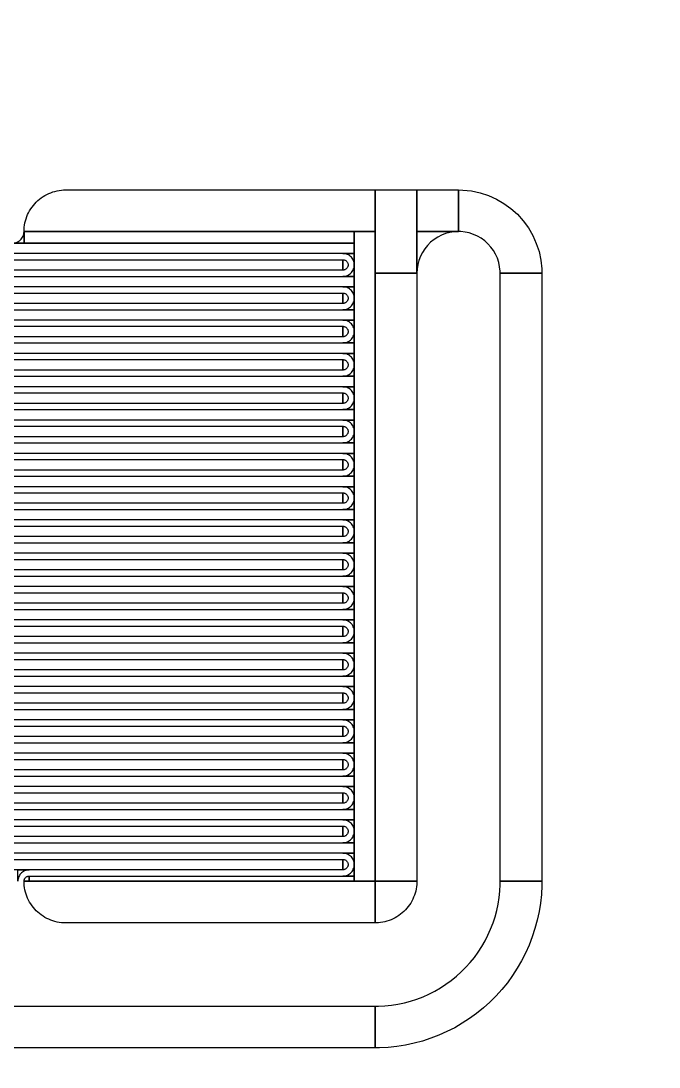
# Model space of a CAD drawing. Extents: x -50000 to 50000, y -50000 to 50000.
# Drawn here: x -39900 to -39594, y -17798 to -17296 of the extents above; entities that cross this region are included whole.
import ezdxf

# ---------------------------------------------------------------- set-up
doc = ezdxf.new("R2010")
doc.units = 0
doc.layers.add('FRAME', color=14, linetype='CONTINUOUS')
doc.layers.add('XOR4', color=17, linetype='CONTINUOUS')

# ---------------------------------------------------------------- blocks, each defined once
blk = doc.blocks.new('CHIP_RESONATOR')
at = {"layer": 'XOR4'}
for points in [[(3201.5, 4103), (3201.527, 4104.047), (3201.61, 4105.091), (3201.746, 4106.129), (3201.937, 4107.158), (3202.181, 4108.176), (3202.479, 4109.18), (3202.828, 4110.167), (3203.229, 4111.135), (3203.68, 4112.08), (3204.179, 4113), (3204.727, 4113.893), (3205.32, 4114.756), (3205.957, 4115.586), (3206.637, 4116.383), (3207.358, 4117.142), (3208.117, 4117.863), (3208.914, 4118.543), (3209.744, 4119.18), (3210.607, 4119.773), (3211.5, 4120.321), (3212.42, 4120.82), (3213.365, 4121.271), (3214.333, 4121.672), (3215.32, 4122.021), (3216.324, 4122.319), (3217.342, 4122.563), (3218.371, 4122.754), (3219.409, 4122.89), (3220.453, 4122.973), (3221.5, 4123), (3370, 4123), (3370, 4103)], [(3370, 4083), (3370, 4123), (3390, 4123), (3390, 4083)], [(3390, 4103), (3390, 4123), (3410, 4123), (3410, 4103)], [(3430, 4083), (3429.973, 4084.047), (3429.754, 4086.129), (3429.319, 4088.176), (3428.672, 4090.167), (3427.82, 4092.08), (3426.773, 4093.893), (3425.543, 4095.586), (3424.142, 4097.142), (3422.586, 4098.543), (3420.893, 4099.773), (3419.08, 4100.82), (3417.167, 4101.672), (3415.176, 4102.319), (3413.129, 4102.754), (3411.047, 4102.973), (3410, 4103), (3410, 4123), (3412.093, 4122.945), (3416.257, 4122.508), (3420.353, 4121.637), (3424.335, 4120.343), (3428.16, 4118.64), (3431.786, 4116.547), (3435.173, 4114.086), (3438.284, 4111.284), (3441.086, 4108.173), (3443.547, 4104.786), (3445.64, 4101.16), (3447.343, 4097.335), (3448.637, 4093.353), (3449.508, 4089.257), (3449.945, 4085.093), (3450, 4083)], [(3196, 4097.5), (3196.575, 4097.53), (3197.144, 4097.62), (3197.7, 4097.769), (3198.237, 4097.975), (3198.75, 4098.237), (3199.233, 4098.55), (3199.68, 4098.913), (3200.087, 4099.32), (3200.45, 4099.767), (3200.763, 4100.25), (3201.025, 4100.763), (3201.231, 4101.3), (3201.38, 4101.856), (3201.47, 4102.425), (3201.5, 4103), (3201.5, 4097.5)], [(3201.5, 4097.5), (3201.5, 4103), (3360, 4103), (3360, 4097.5)], [(3360, 3791), (3360, 4103), (3370, 4103), (3370, 3791)], [(3390, 4083), (3390, 4103), (3410, 4103), (3407.909, 4102.89), (3405.842, 4102.563), (3403.82, 4102.021), (3401.865, 4101.271), (3400, 4100.321), (3398.244, 4099.18), (3396.617, 4097.863), (3395.137, 4096.383), (3393.82, 4094.756), (3392.679, 4093), (3391.729, 4091.135), (3390.979, 4089.18), (3390.437, 4087.158), (3390.11, 4085.091)], [(3045.5, 4092.5), (3045.5, 4097.5), (3360, 4097.5), (3360, 4092.5)], [(3040, 4084.5), (3040, 4089.5), (3354.5, 4089.5), (3354.5, 4084.5)], [(3360, 4087), (3359.97, 4087.575), (3359.88, 4088.144), (3359.731, 4088.7), (3359.525, 4089.237), (3359.263, 4089.75), (3358.95, 4090.233), (3358.587, 4090.68), (3358.18, 4091.087), (3357.733, 4091.45), (3357.25, 4091.763), (3356.737, 4092.025), (3356.2, 4092.231), (3355.644, 4092.38), (3355.075, 4092.47), (3354.5, 4092.5), (3360, 4092.5)], [(3354.5, 4084.5), (3354.5, 4089.5), (3354.631, 4089.497), (3354.891, 4089.469), (3355.147, 4089.415), (3355.396, 4089.334), (3355.635, 4089.228), (3355.862, 4089.097), (3356.073, 4088.943), (3356.268, 4088.768), (3356.443, 4088.573), (3356.597, 4088.362), (3356.728, 4088.135), (3356.834, 4087.896), (3356.915, 4087.647), (3356.969, 4087.391), (3356.997, 4087.131), (3356.997, 4086.869), (3356.969, 4086.609), (3356.915, 4086.353), (3356.834, 4086.104), (3356.728, 4085.865), (3356.597, 4085.638), (3356.443, 4085.427), (3356.268, 4085.232), (3356.073, 4085.057), (3355.862, 4084.903), (3355.635, 4084.772), (3355.396, 4084.666), (3355.147, 4084.585), (3354.891, 4084.531), (3354.631, 4084.503)], [(3354.5, 4081.5), (3355.075, 4081.53), (3355.644, 4081.62), (3356.2, 4081.769), (3356.737, 4081.975), (3357.25, 4082.237), (3357.733, 4082.55), (3358.18, 4082.913), (3358.587, 4083.32), (3358.95, 4083.767), (3359.263, 4084.25), (3359.525, 4084.763), (3359.731, 4085.3), (3359.88, 4085.856), (3359.97, 4086.425), (3360, 4087), (3360, 4081.5)], [(3045.5, 4076.5), (3045.5, 4081.5), (3360, 4081.5), (3360, 4076.5)], [(3370, 3791), (3370, 4083), (3390, 4083), (3390, 3791)], [(3430, 3791), (3430, 4083), (3450, 4083), (3450, 3791)], [(3360, 4071), (3359.97, 4071.575), (3359.88, 4072.144), (3359.731, 4072.7), (3359.525, 4073.237), (3359.263, 4073.75), (3358.95, 4074.233), (3358.587, 4074.68), (3358.18, 4075.087), (3357.733, 4075.45), (3357.25, 4075.763), (3356.737, 4076.025), (3356.2, 4076.231), (3355.644, 4076.38), (3355.075, 4076.47), (3354.5, 4076.5), (3360, 4076.5)], [(3040, 4068.5), (3040, 4073.5), (3354.5, 4073.5), (3354.5, 4068.5)], [(3354.5, 4068.5), (3354.5, 4073.5), (3354.631, 4073.497), (3354.891, 4073.469), (3355.147, 4073.415), (3355.396, 4073.334), (3355.635, 4073.228), (3355.862, 4073.097), (3356.073, 4072.943), (3356.268, 4072.768), (3356.443, 4072.573), (3356.597, 4072.362), (3356.728, 4072.135), (3356.834, 4071.896), (3356.915, 4071.647), (3356.969, 4071.391), (3356.997, 4071.131), (3356.997, 4070.869), (3356.969, 4070.609), (3356.915, 4070.353), (3356.834, 4070.104), (3356.728, 4069.865), (3356.597, 4069.638), (3356.443, 4069.427), (3356.268, 4069.232), (3356.073, 4069.057), (3355.862, 4068.903), (3355.635, 4068.772), (3355.396, 4068.666), (3355.147, 4068.585), (3354.891, 4068.531), (3354.631, 4068.503)], [(3354.5, 4065.5), (3355.075, 4065.53), (3355.644, 4065.62), (3356.2, 4065.769), (3356.737, 4065.975), (3357.25, 4066.237), (3357.733, 4066.55), (3358.18, 4066.913), (3358.587, 4067.32), (3358.95, 4067.767), (3359.263, 4068.25), (3359.525, 4068.763), (3359.731, 4069.3), (3359.88, 4069.856), (3359.97, 4070.425), (3360, 4071), (3360, 4065.5)], [(3045.5, 4060.5), (3045.5, 4065.5), (3360, 4065.5), (3360, 4060.5)], [(3360, 4055), (3359.97, 4055.575), (3359.88, 4056.144), (3359.731, 4056.7), (3359.525, 4057.237), (3359.263, 4057.75), (3358.95, 4058.233), (3358.587, 4058.68), (3358.18, 4059.087), (3357.733, 4059.45), (3357.25, 4059.763), (3356.737, 4060.025), (3356.2, 4060.231), (3355.644, 4060.38), (3355.075, 4060.47), (3354.5, 4060.5), (3360, 4060.5)], [(3040, 4052.5), (3040, 4057.5), (3354.5, 4057.5), (3354.5, 4052.5)], [(3354.5, 4052.5), (3354.5, 4057.5), (3354.631, 4057.497), (3354.891, 4057.469), (3355.147, 4057.415), (3355.396, 4057.334), (3355.635, 4057.228), (3355.862, 4057.097), (3356.073, 4056.943), (3356.268, 4056.768), (3356.443, 4056.573), (3356.597, 4056.362), (3356.728, 4056.135), (3356.834, 4055.896), (3356.915, 4055.647), (3356.969, 4055.391), (3356.997, 4055.131), (3356.997, 4054.869), (3356.969, 4054.609), (3356.915, 4054.353), (3356.834, 4054.104), (3356.728, 4053.865), (3356.597, 4053.638), (3356.443, 4053.427), (3356.268, 4053.232), (3356.073, 4053.057), (3355.862, 4052.903), (3355.635, 4052.772), (3355.396, 4052.666), (3355.147, 4052.585), (3354.891, 4052.531), (3354.631, 4052.503)], [(3354.5, 4049.5), (3355.075, 4049.53), (3355.644, 4049.62), (3356.2, 4049.769), (3356.737, 4049.975), (3357.25, 4050.237), (3357.733, 4050.55), (3358.18, 4050.913), (3358.587, 4051.32), (3358.95, 4051.767), (3359.263, 4052.25), (3359.525, 4052.763), (3359.731, 4053.3), (3359.88, 4053.856), (3359.97, 4054.425), (3360, 4055), (3360, 4049.5)], [(3045.5, 4044.5), (3045.5, 4049.5), (3360, 4049.5), (3360, 4044.5)], [(3360, 4039), (3359.97, 4039.575), (3359.88, 4040.144), (3359.731, 4040.7), (3359.525, 4041.237), (3359.263, 4041.75), (3358.95, 4042.233), (3358.587, 4042.68), (3358.18, 4043.087), (3357.733, 4043.45), (3357.25, 4043.763), (3356.737, 4044.025), (3356.2, 4044.231), (3355.644, 4044.38), (3355.075, 4044.47), (3354.5, 4044.5), (3360, 4044.5)], [(3040, 4036.5), (3040, 4041.5), (3354.5, 4041.5), (3354.5, 4036.5)], [(3354.5, 4036.5), (3354.5, 4041.5), (3354.631, 4041.497), (3354.891, 4041.469), (3355.147, 4041.415), (3355.396, 4041.334), (3355.635, 4041.228), (3355.862, 4041.097), (3356.073, 4040.943), (3356.268, 4040.768), (3356.443, 4040.573), (3356.597, 4040.362), (3356.728, 4040.135), (3356.834, 4039.896), (3356.915, 4039.647), (3356.969, 4039.391), (3356.997, 4039.131), (3356.997, 4038.869), (3356.969, 4038.609), (3356.915, 4038.353), (3356.834, 4038.104), (3356.728, 4037.865), (3356.597, 4037.638), (3356.443, 4037.427), (3356.268, 4037.232), (3356.073, 4037.057), (3355.862, 4036.903), (3355.635, 4036.772), (3355.396, 4036.666), (3355.147, 4036.585), (3354.891, 4036.531), (3354.631, 4036.503)], [(3354.5, 4033.5), (3355.075, 4033.53), (3355.644, 4033.62), (3356.2, 4033.769), (3356.737, 4033.975), (3357.25, 4034.237), (3357.733, 4034.55), (3358.18, 4034.913), (3358.587, 4035.32), (3358.95, 4035.767), (3359.263, 4036.25), (3359.525, 4036.763), (3359.731, 4037.3), (3359.88, 4037.856), (3359.97, 4038.425), (3360, 4039), (3360, 4033.5)], [(3045.5, 4028.5), (3045.5, 4033.5), (3360, 4033.5), (3360, 4028.5)], [(3040, 4020.5), (3040, 4025.5), (3354.5, 4025.5), (3354.5, 4020.5)], [(3360, 4023), (3359.97, 4023.575), (3359.88, 4024.144), (3359.731, 4024.7), (3359.525, 4025.237), (3359.263, 4025.75), (3358.95, 4026.233), (3358.587, 4026.68), (3358.18, 4027.087), (3357.733, 4027.45), (3357.25, 4027.763), (3356.737, 4028.025), (3356.2, 4028.231), (3355.644, 4028.38), (3355.075, 4028.47), (3354.5, 4028.5), (3360, 4028.5)], [(3354.5, 4020.5), (3354.5, 4025.5), (3354.631, 4025.497), (3354.891, 4025.469), (3355.147, 4025.415), (3355.396, 4025.334), (3355.635, 4025.228), (3355.862, 4025.097), (3356.073, 4024.943), (3356.268, 4024.768), (3356.443, 4024.573), (3356.597, 4024.362), (3356.728, 4024.135), (3356.834, 4023.896), (3356.915, 4023.647), (3356.969, 4023.391), (3356.997, 4023.131), (3356.997, 4022.869), (3356.969, 4022.609), (3356.915, 4022.353), (3356.834, 4022.104), (3356.728, 4021.865), (3356.597, 4021.638), (3356.443, 4021.427), (3356.268, 4021.232), (3356.073, 4021.057), (3355.862, 4020.903), (3355.635, 4020.772), (3355.396, 4020.666), (3355.147, 4020.585), (3354.891, 4020.531), (3354.631, 4020.503)], [(3354.5, 4017.5), (3355.075, 4017.53), (3355.644, 4017.62), (3356.2, 4017.769), (3356.737, 4017.975), (3357.25, 4018.237), (3357.733, 4018.55), (3358.18, 4018.913), (3358.587, 4019.32), (3358.95, 4019.767), (3359.263, 4020.25), (3359.525, 4020.763), (3359.731, 4021.3), (3359.88, 4021.856), (3359.97, 4022.425), (3360, 4023), (3360, 4017.5)], [(3045.5, 4012.5), (3045.5, 4017.5), (3360, 4017.5), (3360, 4012.5)], [(3040, 4004.5), (3040, 4009.5), (3354.5, 4009.5), (3354.5, 4004.5)], [(3360, 4007), (3359.97, 4007.575), (3359.88, 4008.144), (3359.731, 4008.7), (3359.525, 4009.237), (3359.263, 4009.75), (3358.95, 4010.233), (3358.587, 4010.68), (3358.18, 4011.087), (3357.733, 4011.45), (3357.25, 4011.763), (3356.737, 4012.025), (3356.2, 4012.231), (3355.644, 4012.38), (3355.075, 4012.47), (3354.5, 4012.5), (3360, 4012.5)], [(3354.5, 4004.5), (3354.5, 4009.5), (3354.631, 4009.497), (3354.891, 4009.469), (3355.147, 4009.415), (3355.396, 4009.334), (3355.635, 4009.228), (3355.862, 4009.097), (3356.073, 4008.943), (3356.268, 4008.768), (3356.443, 4008.573), (3356.597, 4008.362), (3356.728, 4008.135), (3356.834, 4007.896), (3356.915, 4007.647), (3356.969, 4007.391), (3356.997, 4007.131), (3356.997, 4006.869), (3356.969, 4006.609), (3356.915, 4006.353), (3356.834, 4006.104), (3356.728, 4005.865), (3356.597, 4005.638), (3356.443, 4005.427), (3356.268, 4005.232), (3356.073, 4005.057), (3355.862, 4004.903), (3355.635, 4004.772), (3355.396, 4004.666), (3355.147, 4004.585), (3354.891, 4004.531), (3354.631, 4004.503)], [(3354.5, 4001.5), (3355.075, 4001.53), (3355.644, 4001.62), (3356.2, 4001.769), (3356.737, 4001.975), (3357.25, 4002.237), (3357.733, 4002.55), (3358.18, 4002.913), (3358.587, 4003.32), (3358.95, 4003.767), (3359.263, 4004.25), (3359.525, 4004.763), (3359.731, 4005.3), (3359.88, 4005.856), (3359.97, 4006.425), (3360, 4007), (3360, 4001.5)], [(3045.5, 3996.5), (3045.5, 4001.5), (3360, 4001.5), (3360, 3996.5)], [(3360, 3991), (3359.97, 3991.575), (3359.88, 3992.144), (3359.731, 3992.7), (3359.525, 3993.237), (3359.263, 3993.75), (3358.95, 3994.233), (3358.587, 3994.68), (3358.18, 3995.087), (3357.733, 3995.45), (3357.25, 3995.763), (3356.737, 3996.025), (3356.2, 3996.231), (3355.644, 3996.38), (3355.075, 3996.47), (3354.5, 3996.5), (3360, 3996.5)], [(3040, 3988.5), (3040, 3993.5), (3354.5, 3993.5), (3354.5, 3988.5)], [(3354.5, 3988.5), (3354.5, 3993.5), (3354.631, 3993.497), (3354.891, 3993.469), (3355.147, 3993.415), (3355.396, 3993.334), (3355.635, 3993.228), (3355.862, 3993.097), (3356.073, 3992.943), (3356.268, 3992.768), (3356.443, 3992.573), (3356.597, 3992.362), (3356.728, 3992.135), (3356.834, 3991.896), (3356.915, 3991.647), (3356.969, 3991.391), (3356.997, 3991.131), (3356.997, 3990.869), (3356.969, 3990.609), (3356.915, 3990.353), (3356.834, 3990.104), (3356.728, 3989.865), (3356.597, 3989.638), (3356.443, 3989.427), (3356.268, 3989.232), (3356.073, 3989.057), (3355.862, 3988.903), (3355.635, 3988.772), (3355.396, 3988.666), (3355.147, 3988.585), (3354.891, 3988.531), (3354.631, 3988.503)], [(3354.5, 3985.5), (3355.075, 3985.53), (3355.644, 3985.62), (3356.2, 3985.769), (3356.737, 3985.975), (3357.25, 3986.237), (3357.733, 3986.55), (3358.18, 3986.913), (3358.587, 3987.32), (3358.95, 3987.767), (3359.263, 3988.25), (3359.525, 3988.763), (3359.731, 3989.3), (3359.88, 3989.856), (3359.97, 3990.425), (3360, 3991), (3360, 3985.5)], [(3045.5, 3980.5), (3045.5, 3985.5), (3360, 3985.5), (3360, 3980.5)], [(3360, 3975), (3359.97, 3975.575), (3359.88, 3976.144), (3359.731, 3976.7), (3359.525, 3977.237), (3359.263, 3977.75), (3358.95, 3978.233), (3358.587, 3978.68), (3358.18, 3979.087), (3357.733, 3979.45), (3357.25, 3979.763), (3356.737, 3980.025), (3356.2, 3980.231), (3355.644, 3980.38), (3355.075, 3980.47), (3354.5, 3980.5), (3360, 3980.5)], [(3040, 3972.5), (3040, 3977.5), (3354.5, 3977.5), (3354.5, 3972.5)], [(3354.5, 3972.5), (3354.5, 3977.5), (3354.631, 3977.497), (3354.891, 3977.469), (3355.147, 3977.415), (3355.396, 3977.334), (3355.635, 3977.228), (3355.862, 3977.097), (3356.073, 3976.943), (3356.268, 3976.768), (3356.443, 3976.573), (3356.597, 3976.362), (3356.728, 3976.135), (3356.834, 3975.896), (3356.915, 3975.647), (3356.969, 3975.391), (3356.997, 3975.131), (3356.997, 3974.869), (3356.969, 3974.609), (3356.915, 3974.353), (3356.834, 3974.104), (3356.728, 3973.865), (3356.597, 3973.638), (3356.443, 3973.427), (3356.268, 3973.232), (3356.073, 3973.057), (3355.862, 3972.903), (3355.635, 3972.772), (3355.396, 3972.666), (3355.147, 3972.585), (3354.891, 3972.531), (3354.631, 3972.503)], [(3354.5, 3969.5), (3355.075, 3969.53), (3355.644, 3969.62), (3356.2, 3969.769), (3356.737, 3969.975), (3357.25, 3970.237), (3357.733, 3970.55), (3358.18, 3970.913), (3358.587, 3971.32), (3358.95, 3971.767), (3359.263, 3972.25), (3359.525, 3972.763), (3359.731, 3973.3), (3359.88, 3973.856), (3359.97, 3974.425), (3360, 3975), (3360, 3969.5)], [(3045.5, 3964.5), (3045.5, 3969.5), (3360, 3969.5), (3360, 3964.5)], [(3360, 3959), (3359.97, 3959.575), (3359.88, 3960.144), (3359.731, 3960.7), (3359.525, 3961.237), (3359.263, 3961.75), (3358.95, 3962.233), (3358.587, 3962.68), (3358.18, 3963.087), (3357.733, 3963.45), (3357.25, 3963.763), (3356.737, 3964.025), (3356.2, 3964.231), (3355.644, 3964.38), (3355.075, 3964.47), (3354.5, 3964.5), (3360, 3964.5)], [(3040, 3956.5), (3040, 3961.5), (3354.5, 3961.5), (3354.5, 3956.5)], [(3354.5, 3956.5), (3354.5, 3961.5), (3354.631, 3961.497), (3354.891, 3961.469), (3355.147, 3961.415), (3355.396, 3961.334), (3355.635, 3961.228), (3355.862, 3961.097), (3356.073, 3960.943), (3356.268, 3960.768), (3356.443, 3960.573), (3356.597, 3960.362), (3356.728, 3960.135), (3356.834, 3959.896), (3356.915, 3959.647), (3356.969, 3959.391), (3356.997, 3959.131), (3356.997, 3958.869), (3356.969, 3958.609), (3356.915, 3958.353), (3356.834, 3958.104), (3356.728, 3957.865), (3356.597, 3957.638), (3356.443, 3957.427), (3356.268, 3957.232), (3356.073, 3957.057), (3355.862, 3956.903), (3355.635, 3956.772), (3355.396, 3956.666), (3355.147, 3956.585), (3354.891, 3956.531), (3354.631, 3956.503)], [(3354.5, 3953.5), (3355.075, 3953.53), (3355.644, 3953.62), (3356.2, 3953.769), (3356.737, 3953.975), (3357.25, 3954.237), (3357.733, 3954.55), (3358.18, 3954.913), (3358.587, 3955.32), (3358.95, 3955.767), (3359.263, 3956.25), (3359.525, 3956.763), (3359.731, 3957.3), (3359.88, 3957.856), (3359.97, 3958.425), (3360, 3959), (3360, 3953.5)], [(3045.5, 3948.5), (3045.5, 3953.5), (3360, 3953.5), (3360, 3948.5)], [(3040, 3940.5), (3040, 3945.5), (3354.5, 3945.5), (3354.5, 3940.5)], [(3360, 3943), (3359.97, 3943.575), (3359.88, 3944.144), (3359.731, 3944.7), (3359.525, 3945.237), (3359.263, 3945.75), (3358.95, 3946.233), (3358.587, 3946.68), (3358.18, 3947.087), (3357.733, 3947.45), (3357.25, 3947.763), (3356.737, 3948.025), (3356.2, 3948.231), (3355.644, 3948.38), (3355.075, 3948.47), (3354.5, 3948.5), (3360, 3948.5)], [(3354.5, 3940.5), (3354.5, 3945.5), (3354.631, 3945.497), (3354.891, 3945.469), (3355.147, 3945.415), (3355.396, 3945.334), (3355.635, 3945.228), (3355.862, 3945.097), (3356.073, 3944.943), (3356.268, 3944.768), (3356.443, 3944.573), (3356.597, 3944.362), (3356.728, 3944.135), (3356.834, 3943.896), (3356.915, 3943.647), (3356.969, 3943.391), (3356.997, 3943.131), (3356.997, 3942.869), (3356.969, 3942.609), (3356.915, 3942.353), (3356.834, 3942.104), (3356.728, 3941.865), (3356.597, 3941.638), (3356.443, 3941.427), (3356.268, 3941.232), (3356.073, 3941.057), (3355.862, 3940.903), (3355.635, 3940.772), (3355.396, 3940.666), (3355.147, 3940.585), (3354.891, 3940.531), (3354.631, 3940.503)], [(3354.5, 3937.5), (3355.075, 3937.53), (3355.644, 3937.62), (3356.2, 3937.769), (3356.737, 3937.975), (3357.25, 3938.237), (3357.733, 3938.55), (3358.18, 3938.913), (3358.587, 3939.32), (3358.95, 3939.767), (3359.263, 3940.25), (3359.525, 3940.763), (3359.731, 3941.3), (3359.88, 3941.856), (3359.97, 3942.425), (3360, 3943), (3360, 3937.5)], [(3045.5, 3932.5), (3045.5, 3937.5), (3360, 3937.5), (3360, 3932.5)], [(3040, 3924.5), (3040, 3929.5), (3354.5, 3929.5), (3354.5, 3924.5)], [(3360, 3927), (3359.97, 3927.575), (3359.88, 3928.144), (3359.731, 3928.7), (3359.525, 3929.237), (3359.263, 3929.75), (3358.95, 3930.233), (3358.587, 3930.68), (3358.18, 3931.087), (3357.733, 3931.45), (3357.25, 3931.763), (3356.737, 3932.025), (3356.2, 3932.231), (3355.644, 3932.38), (3355.075, 3932.47), (3354.5, 3932.5), (3360, 3932.5)], [(3354.5, 3924.5), (3354.5, 3929.5), (3354.631, 3929.497), (3354.891, 3929.469), (3355.147, 3929.415), (3355.396, 3929.334), (3355.635, 3929.228), (3355.862, 3929.097), (3356.073, 3928.943), (3356.268, 3928.768), (3356.443, 3928.573), (3356.597, 3928.362), (3356.728, 3928.135), (3356.834, 3927.896), (3356.915, 3927.647), (3356.969, 3927.391), (3356.997, 3927.131), (3356.997, 3926.869), (3356.969, 3926.609), (3356.915, 3926.353), (3356.834, 3926.104), (3356.728, 3925.865), (3356.597, 3925.638), (3356.443, 3925.427), (3356.268, 3925.232), (3356.073, 3925.057), (3355.862, 3924.903), (3355.635, 3924.772), (3355.396, 3924.666), (3355.147, 3924.585), (3354.891, 3924.531), (3354.631, 3924.503)], [(3354.5, 3921.5), (3355.075, 3921.53), (3355.644, 3921.62), (3356.2, 3921.769), (3356.737, 3921.975), (3357.25, 3922.237), (3357.733, 3922.55), (3358.18, 3922.913), (3358.587, 3923.32), (3358.95, 3923.767), (3359.263, 3924.25), (3359.525, 3924.763), (3359.731, 3925.3), (3359.88, 3925.856), (3359.97, 3926.425), (3360, 3927), (3360, 3921.5)], [(3045.5, 3916.5), (3045.5, 3921.5), (3360, 3921.5), (3360, 3916.5)], [(3360, 3911), (3359.97, 3911.575), (3359.88, 3912.144), (3359.731, 3912.7), (3359.525, 3913.237), (3359.263, 3913.75), (3358.95, 3914.233), (3358.587, 3914.68), (3358.18, 3915.087), (3357.733, 3915.45), (3357.25, 3915.763), (3356.737, 3916.025), (3356.2, 3916.231), (3355.644, 3916.38), (3355.075, 3916.47), (3354.5, 3916.5), (3360, 3916.5)], [(3040, 3908.5), (3040, 3913.5), (3354.5, 3913.5), (3354.5, 3908.5)], [(3354.5, 3908.5), (3354.5, 3913.5), (3354.631, 3913.497), (3354.891, 3913.469), (3355.147, 3913.415), (3355.396, 3913.334), (3355.635, 3913.228), (3355.862, 3913.097), (3356.073, 3912.943), (3356.268, 3912.768), (3356.443, 3912.573), (3356.597, 3912.362), (3356.728, 3912.135), (3356.834, 3911.896), (3356.915, 3911.647), (3356.969, 3911.391), (3356.997, 3911.131), (3356.997, 3910.869), (3356.969, 3910.609), (3356.915, 3910.353), (3356.834, 3910.104), (3356.728, 3909.865), (3356.597, 3909.638), (3356.443, 3909.427), (3356.268, 3909.232), (3356.073, 3909.057), (3355.862, 3908.903), (3355.635, 3908.772), (3355.396, 3908.666), (3355.147, 3908.585), (3354.891, 3908.531), (3354.631, 3908.503)], [(3354.5, 3905.5), (3355.075, 3905.53), (3355.644, 3905.62), (3356.2, 3905.769), (3356.737, 3905.975), (3357.25, 3906.237), (3357.733, 3906.55), (3358.18, 3906.913), (3358.587, 3907.32), (3358.95, 3907.767), (3359.263, 3908.25), (3359.525, 3908.763), (3359.731, 3909.3), (3359.88, 3909.856), (3359.97, 3910.425), (3360, 3911), (3360, 3905.5)], [(3045.5, 3900.5), (3045.5, 3905.5), (3360, 3905.5), (3360, 3900.5)], [(3360, 3895), (3359.97, 3895.575), (3359.88, 3896.144), (3359.731, 3896.7), (3359.525, 3897.237), (3359.263, 3897.75), (3358.95, 3898.233), (3358.587, 3898.68), (3358.18, 3899.087), (3357.733, 3899.45), (3357.25, 3899.763), (3356.737, 3900.025), (3356.2, 3900.231), (3355.644, 3900.38), (3355.075, 3900.47), (3354.5, 3900.5), (3360, 3900.5)], [(3040, 3892.5), (3040, 3897.5), (3354.5, 3897.5), (3354.5, 3892.5)], [(3354.5, 3892.5), (3354.5, 3897.5), (3354.631, 3897.497), (3354.891, 3897.469), (3355.147, 3897.415), (3355.396, 3897.334), (3355.635, 3897.228), (3355.862, 3897.097), (3356.073, 3896.943), (3356.268, 3896.768), (3356.443, 3896.573), (3356.597, 3896.362), (3356.728, 3896.135), (3356.834, 3895.896), (3356.915, 3895.647), (3356.969, 3895.391), (3356.997, 3895.131), (3356.997, 3894.869), (3356.969, 3894.609), (3356.915, 3894.353), (3356.834, 3894.104), (3356.728, 3893.865), (3356.597, 3893.638), (3356.443, 3893.427), (3356.268, 3893.232), (3356.073, 3893.057), (3355.862, 3892.903), (3355.635, 3892.772), (3355.396, 3892.666), (3355.147, 3892.585), (3354.891, 3892.531), (3354.631, 3892.503)], [(3354.5, 3889.5), (3355.075, 3889.53), (3355.644, 3889.62), (3356.2, 3889.769), (3356.737, 3889.975), (3357.25, 3890.237), (3357.733, 3890.55), (3358.18, 3890.913), (3358.587, 3891.32), (3358.95, 3891.767), (3359.263, 3892.25), (3359.525, 3892.763), (3359.731, 3893.3), (3359.88, 3893.856), (3359.97, 3894.425), (3360, 3895), (3360, 3889.5)], [(3045.5, 3884.5), (3045.5, 3889.5), (3360, 3889.5), (3360, 3884.5)], [(3360, 3879), (3359.97, 3879.575), (3359.88, 3880.144), (3359.731, 3880.7), (3359.525, 3881.237), (3359.263, 3881.75), (3358.95, 3882.233), (3358.587, 3882.68), (3358.18, 3883.087), (3357.733, 3883.45), (3357.25, 3883.763), (3356.737, 3884.025), (3356.2, 3884.231), (3355.644, 3884.38), (3355.075, 3884.47), (3354.5, 3884.5), (3360, 3884.5)], [(3040, 3876.5), (3040, 3881.5), (3354.5, 3881.5), (3354.5, 3876.5)], [(3354.5, 3876.5), (3354.5, 3881.5), (3354.631, 3881.497), (3354.891, 3881.469), (3355.147, 3881.415), (3355.396, 3881.334), (3355.635, 3881.228), (3355.862, 3881.097), (3356.073, 3880.943), (3356.268, 3880.768), (3356.443, 3880.573), (3356.597, 3880.362), (3356.728, 3880.135), (3356.834, 3879.896), (3356.915, 3879.647), (3356.969, 3879.391), (3356.997, 3879.131), (3356.997, 3878.869), (3356.969, 3878.609), (3356.915, 3878.353), (3356.834, 3878.104), (3356.728, 3877.865), (3356.597, 3877.638), (3356.443, 3877.427), (3356.268, 3877.232), (3356.073, 3877.057), (3355.862, 3876.903), (3355.635, 3876.772), (3355.396, 3876.666), (3355.147, 3876.585), (3354.891, 3876.531), (3354.631, 3876.503)], [(3354.5, 3873.5), (3355.075, 3873.53), (3355.644, 3873.62), (3356.2, 3873.769), (3356.737, 3873.975), (3357.25, 3874.237), (3357.733, 3874.55), (3358.18, 3874.913), (3358.587, 3875.32), (3358.95, 3875.767), (3359.263, 3876.25), (3359.525, 3876.763), (3359.731, 3877.3), (3359.88, 3877.856), (3359.97, 3878.425), (3360, 3879), (3360, 3873.5)], [(3045.5, 3868.5), (3045.5, 3873.5), (3360, 3873.5), (3360, 3868.5)], [(3360, 3863), (3359.97, 3863.575), (3359.88, 3864.144), (3359.731, 3864.7), (3359.525, 3865.237), (3359.263, 3865.75), (3358.95, 3866.233), (3358.587, 3866.68), (3358.18, 3867.087), (3357.733, 3867.45), (3357.25, 3867.763), (3356.737, 3868.025), (3356.2, 3868.231), (3355.644, 3868.38), (3355.075, 3868.47), (3354.5, 3868.5), (3360, 3868.5)], [(3040, 3860.5), (3040, 3865.5), (3354.5, 3865.5), (3354.5, 3860.5)], [(3354.5, 3860.5), (3354.5, 3865.5), (3354.631, 3865.497), (3354.891, 3865.469), (3355.147, 3865.415), (3355.396, 3865.334), (3355.635, 3865.228), (3355.862, 3865.097), (3356.073, 3864.943), (3356.268, 3864.768), (3356.443, 3864.573), (3356.597, 3864.362), (3356.728, 3864.135), (3356.834, 3863.896), (3356.915, 3863.647), (3356.969, 3863.391), (3356.997, 3863.131), (3356.997, 3862.869), (3356.969, 3862.609), (3356.915, 3862.353), (3356.834, 3862.104), (3356.728, 3861.865), (3356.597, 3861.638), (3356.443, 3861.427), (3356.268, 3861.232), (3356.073, 3861.057), (3355.862, 3860.903), (3355.635, 3860.772), (3355.396, 3860.666), (3355.147, 3860.585), (3354.891, 3860.531), (3354.631, 3860.503)], [(3354.5, 3857.5), (3355.075, 3857.53), (3355.644, 3857.62), (3356.2, 3857.769), (3356.737, 3857.975), (3357.25, 3858.237), (3357.733, 3858.55), (3358.18, 3858.913), (3358.587, 3859.32), (3358.95, 3859.767), (3359.263, 3860.25), (3359.525, 3860.763), (3359.731, 3861.3), (3359.88, 3861.856), (3359.97, 3862.425), (3360, 3863), (3360, 3857.5)], [(3045.5, 3852.5), (3045.5, 3857.5), (3360, 3857.5), (3360, 3852.5)], [(3040, 3844.5), (3040, 3849.5), (3354.5, 3849.5), (3354.5, 3844.5)], [(3360, 3847), (3359.97, 3847.575), (3359.88, 3848.144), (3359.731, 3848.7), (3359.525, 3849.237), (3359.263, 3849.75), (3358.95, 3850.233), (3358.587, 3850.68), (3358.18, 3851.087), (3357.733, 3851.45), (3357.25, 3851.763), (3356.737, 3852.025), (3356.2, 3852.231), (3355.644, 3852.38), (3355.075, 3852.47), (3354.5, 3852.5), (3360, 3852.5)], [(3354.5, 3844.5), (3354.5, 3849.5), (3354.631, 3849.497), (3354.891, 3849.469), (3355.147, 3849.415), (3355.396, 3849.334), (3355.635, 3849.228), (3355.862, 3849.097), (3356.073, 3848.943), (3356.268, 3848.768), (3356.443, 3848.573), (3356.597, 3848.362), (3356.728, 3848.135), (3356.834, 3847.896), (3356.915, 3847.647), (3356.969, 3847.391), (3356.997, 3847.131), (3356.997, 3846.869), (3356.969, 3846.609), (3356.915, 3846.353), (3356.834, 3846.104), (3356.728, 3845.865), (3356.597, 3845.638), (3356.443, 3845.427), (3356.268, 3845.232), (3356.073, 3845.057), (3355.862, 3844.903), (3355.635, 3844.772), (3355.396, 3844.666), (3355.147, 3844.585), (3354.891, 3844.531), (3354.631, 3844.503)], [(3354.5, 3841.5), (3355.075, 3841.53), (3355.644, 3841.62), (3356.2, 3841.769), (3356.737, 3841.975), (3357.25, 3842.237), (3357.733, 3842.55), (3358.18, 3842.913), (3358.587, 3843.32), (3358.95, 3843.767), (3359.263, 3844.25), (3359.525, 3844.763), (3359.731, 3845.3), (3359.88, 3845.856), (3359.97, 3846.425), (3360, 3847), (3360, 3841.5)], [(3045.5, 3836.5), (3045.5, 3841.5), (3360, 3841.5), (3360, 3836.5)], [(3040, 3828.5), (3040, 3833.5), (3354.5, 3833.5), (3354.5, 3828.5)], [(3360, 3831), (3359.97, 3831.575), (3359.88, 3832.144), (3359.731, 3832.7), (3359.525, 3833.237), (3359.263, 3833.75), (3358.95, 3834.233), (3358.587, 3834.68), (3358.18, 3835.087), (3357.733, 3835.45), (3357.25, 3835.763), (3356.737, 3836.025), (3356.2, 3836.231), (3355.644, 3836.38), (3355.075, 3836.47), (3354.5, 3836.5), (3360, 3836.5)], [(3354.5, 3828.5), (3354.5, 3833.5), (3354.631, 3833.497), (3354.891, 3833.469), (3355.147, 3833.415), (3355.396, 3833.334), (3355.635, 3833.228), (3355.862, 3833.097), (3356.073, 3832.943), (3356.268, 3832.768), (3356.443, 3832.573), (3356.597, 3832.362), (3356.728, 3832.135), (3356.834, 3831.896), (3356.915, 3831.647), (3356.969, 3831.391), (3356.997, 3831.131), (3356.997, 3830.869), (3356.969, 3830.609), (3356.915, 3830.353), (3356.834, 3830.104), (3356.728, 3829.865), (3356.597, 3829.638), (3356.443, 3829.427), (3356.268, 3829.232), (3356.073, 3829.057), (3355.862, 3828.903), (3355.635, 3828.772), (3355.396, 3828.666), (3355.147, 3828.585), (3354.891, 3828.531), (3354.631, 3828.503)], [(3354.5, 3825.5), (3355.075, 3825.53), (3355.644, 3825.62), (3356.2, 3825.769), (3356.737, 3825.975), (3357.25, 3826.237), (3357.733, 3826.55), (3358.18, 3826.913), (3358.587, 3827.32), (3358.95, 3827.767), (3359.263, 3828.25), (3359.525, 3828.763), (3359.731, 3829.3), (3359.88, 3829.856), (3359.97, 3830.425), (3360, 3831), (3360, 3825.5)], [(3045.5, 3820.5), (3045.5, 3825.5), (3360, 3825.5), (3360, 3820.5)], [(3360, 3815), (3359.97, 3815.575), (3359.88, 3816.144), (3359.731, 3816.7), (3359.525, 3817.237), (3359.263, 3817.75), (3358.95, 3818.233), (3358.587, 3818.68), (3358.18, 3819.087), (3357.733, 3819.45), (3357.25, 3819.763), (3356.737, 3820.025), (3356.2, 3820.231), (3355.644, 3820.38), (3355.075, 3820.47), (3354.5, 3820.5), (3360, 3820.5)], [(3040, 3812.5), (3040, 3817.5), (3354.5, 3817.5), (3354.5, 3812.5)], [(3354.5, 3812.5), (3354.5, 3817.5), (3354.631, 3817.497), (3354.891, 3817.469), (3355.147, 3817.415), (3355.396, 3817.334), (3355.635, 3817.228), (3355.862, 3817.097), (3356.073, 3816.943), (3356.268, 3816.768), (3356.443, 3816.573), (3356.597, 3816.362), (3356.728, 3816.135), (3356.834, 3815.896), (3356.915, 3815.647), (3356.969, 3815.391), (3356.997, 3815.131), (3356.997, 3814.869), (3356.969, 3814.609), (3356.915, 3814.353), (3356.834, 3814.104), (3356.728, 3813.865), (3356.597, 3813.638), (3356.443, 3813.427), (3356.268, 3813.232), (3356.073, 3813.057), (3355.862, 3812.903), (3355.635, 3812.772), (3355.396, 3812.666), (3355.147, 3812.585), (3354.891, 3812.531), (3354.631, 3812.503)], [(3354.5, 3809.5), (3355.075, 3809.53), (3355.644, 3809.62), (3356.2, 3809.769), (3356.737, 3809.975), (3357.25, 3810.237), (3357.733, 3810.55), (3358.18, 3810.913), (3358.587, 3811.32), (3358.95, 3811.767), (3359.263, 3812.25), (3359.525, 3812.763), (3359.731, 3813.3), (3359.88, 3813.856), (3359.97, 3814.425), (3360, 3815), (3360, 3809.5)], [(3045.5, 3804.5), (3045.5, 3809.5), (3360, 3809.5), (3360, 3804.5)], [(3360, 3799), (3359.97, 3799.575), (3359.88, 3800.144), (3359.731, 3800.7), (3359.525, 3801.237), (3359.263, 3801.75), (3358.95, 3802.233), (3358.587, 3802.68), (3358.18, 3803.087), (3357.733, 3803.45), (3357.25, 3803.763), (3356.737, 3804.025), (3356.2, 3804.231), (3355.644, 3804.38), (3355.075, 3804.47), (3354.5, 3804.5), (3360, 3804.5)], [(3040, 3796.5), (3040, 3801.5), (3354.5, 3801.5), (3354.5, 3796.5)], [(3354.5, 3796.5), (3354.5, 3801.5), (3354.631, 3801.497), (3354.891, 3801.469), (3355.147, 3801.415), (3355.396, 3801.334), (3355.635, 3801.228), (3355.862, 3801.097), (3356.073, 3800.943), (3356.268, 3800.768), (3356.443, 3800.573), (3356.597, 3800.362), (3356.728, 3800.135), (3356.834, 3799.896), (3356.915, 3799.647), (3356.969, 3799.391), (3356.997, 3799.131), (3356.997, 3798.869), (3356.969, 3798.609), (3356.915, 3798.353), (3356.834, 3798.104), (3356.728, 3797.865), (3356.597, 3797.638), (3356.443, 3797.427), (3356.268, 3797.232), (3356.073, 3797.057), (3355.862, 3796.903), (3355.635, 3796.772), (3355.396, 3796.666), (3355.147, 3796.585), (3354.891, 3796.531), (3354.631, 3796.503)], [(3354.5, 3793.5), (3355.075, 3793.53), (3355.644, 3793.62), (3356.2, 3793.769), (3356.737, 3793.975), (3357.25, 3794.237), (3357.733, 3794.55), (3358.18, 3794.913), (3358.587, 3795.32), (3358.95, 3795.767), (3359.263, 3796.25), (3359.525, 3796.763), (3359.731, 3797.3), (3359.88, 3797.856), (3359.97, 3798.425), (3360, 3799), (3360, 3793.5)], [(3198.5, 3791), (3198.5, 3796.5), (3204, 3796.5), (3203.425, 3796.47), (3202.856, 3796.38), (3202.3, 3796.231), (3201.763, 3796.025), (3201.25, 3795.763), (3200.767, 3795.45), (3200.32, 3795.087), (3199.913, 3794.68), (3199.55, 3794.233), (3199.237, 3793.75), (3198.975, 3793.237), (3198.769, 3792.7), (3198.62, 3792.144), (3198.53, 3791.575)], [(3201.5, 3791), (3201.503, 3791.131), (3201.531, 3791.391), (3201.585, 3791.647), (3201.666, 3791.896), (3201.772, 3792.135), (3201.903, 3792.362), (3202.057, 3792.573), (3202.232, 3792.768), (3202.427, 3792.943), (3202.638, 3793.097), (3202.865, 3793.228), (3203.104, 3793.334), (3203.353, 3793.415), (3203.609, 3793.469), (3203.869, 3793.497), (3204, 3793.5), (3204, 3791)], [(3204, 3791), (3204, 3793.5), (3360, 3793.5), (3360, 3791)], [(3221.5, 3771), (3220.453, 3771.027), (3219.409, 3771.11), (3218.371, 3771.246), (3217.342, 3771.437), (3216.324, 3771.681), (3215.32, 3771.979), (3214.333, 3772.328), (3213.365, 3772.729), (3212.42, 3773.18), (3211.5, 3773.679), (3210.607, 3774.227), (3209.744, 3774.82), (3208.914, 3775.457), (3208.117, 3776.137), (3207.358, 3776.858), (3206.637, 3777.617), (3205.957, 3778.414), (3205.32, 3779.244), (3204.727, 3780.107), (3204.179, 3781), (3203.68, 3781.92), (3203.229, 3782.865), (3202.828, 3783.833), (3202.479, 3784.82), (3202.181, 3785.824), (3201.937, 3786.842), (3201.746, 3787.871), (3201.61, 3788.909), (3201.527, 3789.953), (3201.5, 3791), (3370, 3791), (3370, 3771)], [(3370, 3711), (3370, 3731), (3371.571, 3731.021), (3374.708, 3731.185), (3377.832, 3731.513), (3380.934, 3732.005), (3384.007, 3732.658), (3387.041, 3733.471), (3390.028, 3734.442), (3392.961, 3735.567), (3395.831, 3736.845), (3398.63, 3738.271), (3401.35, 3739.842), (3403.984, 3741.552), (3406.526, 3743.399), (3408.967, 3745.376), (3411.301, 3747.478), (3413.522, 3749.699), (3415.624, 3752.033), (3417.601, 3754.474), (3419.448, 3757.016), (3421.158, 3759.65), (3422.729, 3762.37), (3424.155, 3765.169), (3425.433, 3768.039), (3426.558, 3770.972), (3427.529, 3773.959), (3428.342, 3776.993), (3428.995, 3780.066), (3429.487, 3783.168), (3429.815, 3786.292), (3429.979, 3789.429), (3430, 3791), (3450, 3791), (3449.973, 3788.906), (3449.753, 3784.723), (3449.316, 3780.558), (3448.66, 3776.421), (3447.79, 3772.324), (3446.706, 3768.279), (3445.411, 3764.295), (3443.91, 3760.385), (3442.207, 3756.559), (3440.305, 3752.827), (3438.211, 3749.2), (3435.93, 3745.688), (3433.468, 3742.299), (3430.832, 3739.044), (3428.03, 3735.932), (3425.068, 3732.97), (3421.956, 3730.168), (3418.701, 3727.532), (3415.312, 3725.07), (3411.8, 3722.789), (3408.173, 3720.695), (3404.441, 3718.793), (3400.615, 3717.09), (3396.705, 3715.589), (3392.721, 3714.294), (3388.676, 3713.21), (3384.579, 3712.34), (3380.442, 3711.684), (3376.277, 3711.247), (3372.094, 3711.027)], [(3370, 3771), (3370, 3791), (3390, 3791), (3389.993, 3790.476), (3389.938, 3789.431), (3389.829, 3788.389), (3389.665, 3787.355), (3389.447, 3786.331), (3389.176, 3785.32), (3388.853, 3784.324), (3388.478, 3783.346), (3388.052, 3782.39), (3387.576, 3781.457), (3387.053, 3780.55), (3386.483, 3779.672), (3385.867, 3778.825), (3385.208, 3778.011), (3384.507, 3777.233), (3383.767, 3776.493), (3382.989, 3775.792), (3382.175, 3775.133), (3381.328, 3774.517), (3380.45, 3773.947), (3379.543, 3773.424), (3378.61, 3772.948), (3377.654, 3772.522), (3376.676, 3772.147), (3375.68, 3771.824), (3374.669, 3771.553), (3373.645, 3771.335), (3372.611, 3771.171), (3371.569, 3771.062), (3370.524, 3771.007)], [(3030, 3711), (3030, 3731), (3370, 3731), (3370, 3711)]]:
    blk.add_lwpolyline(points, close=True, dxfattribs=at)

msp = doc.modelspace()

# ---------------------------------------------------------------- linework, layer by layer
at = {"layer": 'FRAME'}
for radius in [50000, 49000]:
    msp.add_circle((0, 0), radius, dxfattribs=at)

# ---------------------------------------------------------------- block references
msp.add_blockref('CHIP_RESONATOR', (-43100, -21500))

doc.saveas('drawing.dxf')
